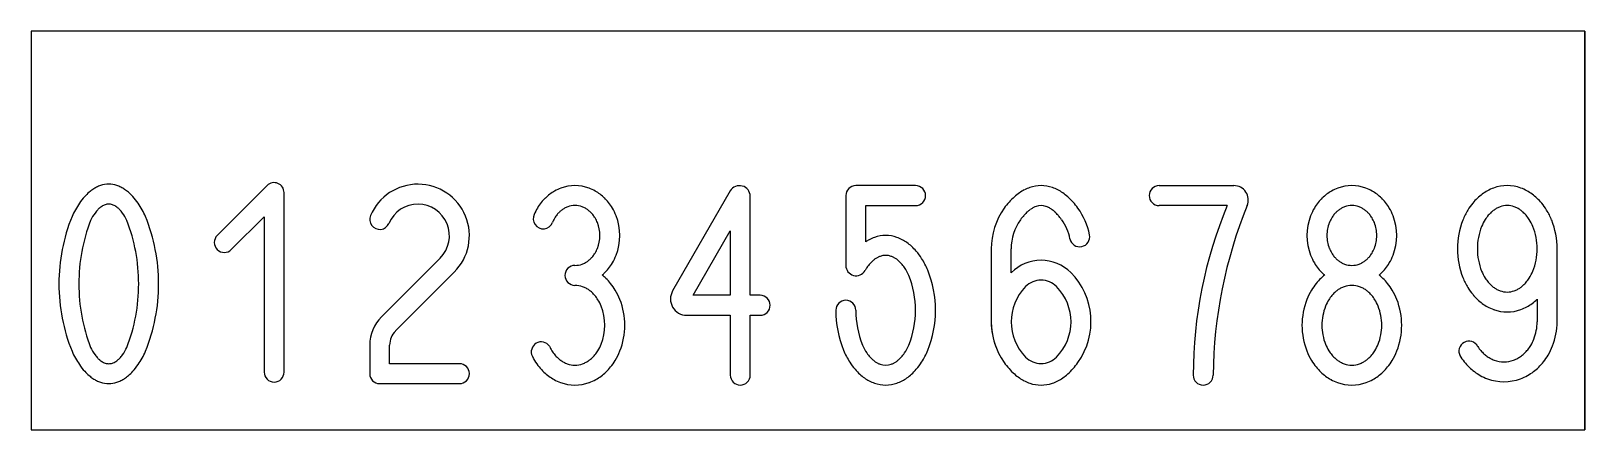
# Model space of a CAD drawing. Header units: millimetres. Extents: x 0 to 58.4, y 0 to 15.
import ezdxf

# ---------------------------------------------------------------- set-up
doc = ezdxf.new("R2010")
doc.units = ezdxf.units.MM
doc.layers.get('0').update_dxf_attribs({"color": 178, "true_color": 0x000000})
doc.layers.add('VISIBLE', color=7, linetype='Continuous', true_color=0xffffff)

msp = doc.modelspace()

# ---------------------------------------------------------------- linework, layer by layer
for p, q in [((58.434, 15), (0, 15)), ((0, 15), (0, 0)), ((58.434, 15), (58.434, 0)), ((58.434, 0), (58.434, 15)), ((0, 0), (58.434, 0))]:
    msp.add_line(p, q)
for centre, radius, start, end in [((38.396, 7.156), 1.397, 131.26258, 138.98262), ((38.2, 7.406), 1.081, 124.3651, 131.8118), ((38.078, 7.609), 0.844, 117.10135, 124.86815), ((37.997, 7.801), 0.636, 108.45348, 117.7057), ((37.982, 7.888), 0.55, 70.94689, 109.05311), ((37.968, 7.801), 0.636, 62.2943, 71.54652), ((37.886, 7.609), 0.844, 55.13185, 62.89865), ((37.764, 7.406), 1.081, 48.1882, 55.6349), ((37.568, 7.156), 1.397, 41.01738, 48.73742), ((38.719, 6.843), 1.847, 138.43637, 144.86722), ((37.245, 6.843), 1.847, 35.13278, 41.56363)]:
    msp.add_arc(centre, radius, start, end)
at = {"layer": 'VISIBLE'}
for p, q in [((8.875, 9.19), (7, 7.315)), ((9.515, 2.175), (9.515, 8.925)), ((26.295, 8.986), (24.127, 5.231)), ((27.045, 5.062), (27.045, 8.785)), ((30.639, 8.812), (30.639, 6.187)), ((33.264, 9.187), (31.014, 9.187)), ((42.421, 9.187), (45.23, 9.187)), ((31.389, 8.437), (33.264, 8.437)), ((31.389, 7.077), (31.389, 8.437)), ((44.984, 8.437), (42.421, 8.437)), ((7.53, 6.785), (8.765, 8.02)), ((8.765, 8.02), (8.765, 2.175)), ((24.896, 5.062), (26.295, 7.486)), ((26.295, 7.486), (26.295, 5.062)), ((15.386, 6.464), (13.173, 4.251)), ((36.107, 6.809), (36.107, 4.065)), ((36.857, 5.907), (36.857, 6.809)), ((57.387, 4.062), (57.387, 6.812)), ((13.703, 3.721), (15.916, 5.934)), ((26.295, 5.062), (24.896, 5.062)), ((27.42, 5.062), (27.045, 5.062)), ((56.637, 4.912), (56.637, 4.062)), ((24.658, 4.312), (26.295, 4.312)), ((26.295, 4.312), (26.295, 2.062)), ((27.045, 4.312), (27.42, 4.312)), ((27.045, 2.062), (27.045, 4.312)), ((12.734, 3.19), (12.734, 2.116)), ((13.484, 2.491), (13.484, 3.19)), ((16.108, 2.491), (13.484, 2.491)), ((13.109, 1.741), (16.108, 1.741))]:
    msp.add_line(p, q, dxfattribs=at)
for centre, radius, start, end in [((3.575, 7.346), 2.115, 137.37804, 146.15537), ((3.275, 7.654), 1.685, 130.44558, 138.16244), ((3.103, 7.879), 1.402, 123.67265, 131.0677), ((3, 8.055), 1.199, 116.54629, 124.22968), ((2.933, 8.214), 1.027, 108.05808, 117.20413), ((2.922, 8.285), 0.956, 90, 108.70476), ((2.922, 8.285), 0.956, 71.29524, 90), ((2.91, 8.214), 1.027, 62.79587, 71.94192), ((2.844, 8.055), 1.199, 55.77032, 63.45371), ((2.741, 7.879), 1.402, 48.9323, 56.32735), ((2.569, 7.654), 1.685, 41.83756, 49.55442), ((2.268, 7.346), 2.115, 33.84463, 42.62196), ((9.14, 8.925), 0.375, 0, 135), ((14.546, 7.304), 1.937, 315, 156.92608), ((20.521, 7.513), 1.69, 126.99606, 134.34158), ((20.486, 7.566), 1.627, 119.31491, 127.14243), ((20.458, 7.628), 1.559, 110.1378, 119.51064), ((20.452, 7.659), 1.528, 69.65519, 110.3448), ((20.446, 7.628), 1.559, 60.48934, 69.86218), ((20.418, 7.566), 1.627, 52.85756, 60.68508), ((20.383, 7.513), 1.69, 45.6584, 53.00392), ((26.643, 8.785), 0.402, 0, 150), ((31.014, 8.812), 0.375, 90, 180), ((33.264, 8.812), 0.375, 270, 90), ((38.396, 7.156), 2.147, 131.26258, 138.98262), ((38.2, 7.406), 1.831, 124.3651, 131.8118), ((38.078, 7.609), 1.594, 117.10135, 124.86815), ((37.997, 7.801), 1.386, 108.45348, 117.7057), ((37.982, 7.888), 1.3, 70.94689, 109.05311), ((37.968, 7.801), 1.386, 62.2943, 71.54652), ((37.886, 7.609), 1.594, 55.13185, 62.89865), ((37.764, 7.406), 1.831, 48.1882, 55.6349), ((37.568, 7.156), 2.147, 41.01738, 48.73742), ((42.421, 8.812), 0.375, 90, 270), ((45.23, 8.643), 0.545, 337.83312, 90), ((49.738, 7.513), 1.69, 126.99607, 134.34159), ((49.703, 7.566), 1.627, 119.31492, 127.14243), ((49.675, 7.628), 1.559, 110.13781, 119.51065), ((49.669, 7.659), 1.528, 69.6552, 110.3448), ((49.663, 7.628), 1.559, 60.48935, 69.86219), ((49.635, 7.566), 1.627, 52.85757, 60.68508), ((49.6, 7.513), 1.69, 45.65841, 53.00393), ((55.652, 7.39), 1.829, 126.10165, 133.53133), ((55.579, 7.506), 1.693, 118.54031, 126.39583), ((55.523, 7.63), 1.557, 109.52555, 118.91672), ((55.512, 7.69), 1.497, 70.08716, 109.91284), ((55.502, 7.63), 1.557, 61.08328, 70.47445), ((55.446, 7.506), 1.693, 53.60417, 61.45969), ((55.372, 7.39), 1.829, 46.46867, 53.89835), ((4.161, 6.884), 2.859, 145.01141, 156.49514), ((3.277, 7.542), 1.066, 135.99222, 144.78524), ((3.104, 7.727), 0.814, 129.26891, 136.89784), ((3.012, 7.852), 0.659, 122.69643, 129.96143), ((2.96, 7.945), 0.553, 115.77749, 123.30222), ((2.927, 8.025), 0.466, 107.52361, 116.48104), ((2.922, 8.06), 0.431, 90, 108.20918), ((2.922, 8.06), 0.431, 71.79082, 90), ((2.916, 8.025), 0.466, 63.51896, 72.47639), ((2.884, 7.945), 0.553, 56.69778, 64.22251), ((2.831, 7.852), 0.659, 50.03857, 57.30357), ((2.739, 7.727), 0.814, 43.10216, 50.73109), ((2.566, 7.542), 1.066, 35.21476, 44.00778), ((1.682, 6.884), 2.859, 23.50486, 34.98859), ((14.546, 7.304), 1.187, 315, 156.92608), ((20.686, 7.368), 1.911, 149.28728, 157.3418), ((20.619, 7.413), 1.831, 141.44841, 149.4357), ((20.565, 7.462), 1.758, 134.20043, 141.59621), ((20.552, 7.475), 0.991, 133.62705, 141.12074), ((20.511, 7.523), 0.928, 126.46174, 133.86321), ((20.48, 7.57), 0.872, 118.84902, 126.69957), ((20.456, 7.623), 0.814, 109.7662, 119.1585), ((20.452, 7.649), 0.789, 69.9121, 110.0879), ((20.447, 7.623), 0.814, 60.8415, 70.2338), ((20.424, 7.57), 0.872, 53.30043, 61.15098), ((20.393, 7.523), 0.928, 46.13679, 53.53826), ((20.352, 7.475), 0.991, 38.87926, 46.37295), ((20.339, 7.462), 1.758, 38.40377, 45.79956), ((20.285, 7.413), 1.831, 30.56429, 38.55157), ((20.218, 7.367), 1.911, 21.09429, 30.73239), ((38.743, 6.809), 2.636, 144.56693, 180), ((38.719, 6.843), 2.597, 138.43637, 144.86722), ((37.245, 6.843), 2.597, 35.13278, 41.56363), ((37.222, 6.809), 2.636, 11.56372, 35.43307), ((60.203, 2.062), 16.5, 157.27213, 180), ((61.798, 1.892), 17.346, 157.83312, 179.43901), ((49.902, 7.367), 1.911, 149.2676, 158.90571), ((49.836, 7.413), 1.831, 141.44842, 149.43571), ((49.782, 7.462), 1.758, 134.20044, 141.59622), ((49.769, 7.475), 0.991, 133.62705, 141.12074), ((49.728, 7.523), 0.928, 126.46174, 133.86321), ((49.697, 7.57), 0.872, 118.84902, 126.69957), ((49.673, 7.623), 0.814, 109.7662, 119.1585), ((49.669, 7.649), 0.789, 90, 110.0879), ((49.669, 7.649), 0.789, 69.9121, 90), ((49.664, 7.623), 0.814, 60.8415, 70.2338), ((49.641, 7.57), 0.872, 53.30043, 61.15098), ((49.61, 7.523), 0.928, 46.13679, 53.53826), ((49.569, 7.475), 0.991, 38.87926, 46.37295), ((49.556, 7.462), 1.758, 38.40378, 45.79956), ((49.502, 7.413), 1.831, 30.56429, 38.55158), ((49.435, 7.367), 1.911, 21.09429, 30.7324), ((56.083, 7.004), 2.41, 148.3091, 158.40001), ((55.893, 7.139), 2.178, 140.45718, 148.70737), ((55.754, 7.268), 1.988, 133.23372, 140.78619), ((55.701, 7.316), 1.175, 132.32408, 139.98226), ((55.617, 7.42), 1.041, 125.28722, 132.75031), ((55.56, 7.512), 0.933, 117.85601, 125.69247), ((55.52, 7.604), 0.834, 109.00632, 118.3576), ((55.512, 7.646), 0.791, 90, 109.51242), ((55.512, 7.646), 0.791, 70.48758, 90), ((55.505, 7.604), 0.834, 61.6424, 70.99368), ((55.465, 7.512), 0.933, 54.30753, 62.14399), ((55.408, 7.42), 1.041, 47.24969, 54.71278), ((55.323, 7.316), 1.175, 40.01774, 47.67592), ((55.27, 7.268), 1.988, 39.21381, 46.76628), ((55.131, 7.139), 2.178, 31.29263, 39.54282), ((54.942, 7.004), 2.41, 21.59999, 31.6909), ((7.808, 5.491), 6.761, 157.99234, 180), ((8.442, 5.491), 6.646, 158.95501, 180), ((3.665, 7.221), 1.569, 143.37455, 155.26501), ((2.178, 7.221), 1.569, 24.73499, 36.62545), ((-2.599, 5.491), 6.646, 0, 21.04499), ((-1.964, 5.491), 6.761, 0, 22.00766), ((13.109, 7.916), 0.375, 156.92608, 336.92608), ((19.258, 7.937), 0.375, 153.57838, 338.24049), ((20.675, 7.377), 1.148, 148.71279, 158.47462), ((20.605, 7.426), 1.063, 140.8653, 149.01075), ((20.299, 7.426), 1.063, 30.98925, 39.1347), ((20.229, 7.377), 1.148, 21.38869, 31.29059), ((20.059, 7.312), 1.33, 338.68826, 21.31174), ((20.072, 7.312), 2.067, 338.93775, 21.06223), ((38.743, 6.809), 1.886, 144.56563, 179.99871), ((37.222, 6.809), 1.886, 11.56372, 35.43307), ((50.049, 7.312), 2.067, 158.93776, 201.06224), ((50.061, 7.312), 1.33, 158.68826, 180), ((49.892, 7.377), 1.148, 148.70941, 158.61131), ((49.822, 7.426), 1.063, 140.8653, 149.01075), ((49.516, 7.426), 1.063, 30.98925, 39.1347), ((49.446, 7.377), 1.148, 21.38869, 31.29059), ((49.276, 7.312), 1.33, 0, 21.31174), ((49.289, 7.312), 2.067, 338.93776, 21.06224), ((56.584, 6.812), 2.947, 158.52385, 201.47615), ((56.647, 6.812), 2.259, 158.18416, 180), ((56.019, 7.054), 1.587, 147.32463, 157.8727), ((55.827, 7.195), 1.349, 139.48784, 147.96097), ((55.198, 7.195), 1.349, 32.03903, 40.51216), ((55.005, 7.054), 1.587, 22.1273, 32.67537), ((54.378, 6.812), 2.259, 0, 21.81584), ((54.441, 6.812), 2.947, 0, 21.47615), ((7.265, 7.05), 0.375, 135, 315), ((32.221, 5.812), 1.514, 117.74606, 123.35929), ((32.151, 5.969), 1.343, 108.8731, 118.20584), ((32.139, 6.042), 1.27, 70.59521, 109.40479), ((32.126, 5.969), 1.343, 61.79416, 71.1269), ((32.058, 5.812), 1.514, 54.49893, 62.32345), ((31.959, 5.652), 1.702, 47.46535, 54.92989), ((39.436, 7.262), 0.375, 191.56372, 11.56372), ((50.061, 7.312), 1.33, 180, 201.31174), ((49.276, 7.312), 1.33, 338.68826, 0), ((20.393, 7.101), 0.928, 306.46174, 313.86321), ((20.352, 7.15), 0.991, 313.62705, 321.12074), ((20.299, 7.199), 1.063, 320.8653, 329.01075), ((20.229, 7.248), 1.148, 328.70941, 338.61131), ((20.218, 7.257), 1.911, 329.26759, 338.9057), ((32.25, 5.689), 0.898, 124.04781, 131.47507), ((32.187, 5.795), 0.775, 116.84589, 124.57764), ((32.146, 5.893), 0.669, 108.27042, 117.4771), ((32.139, 5.937), 0.625, 71.10616, 108.89384), ((32.131, 5.893), 0.669, 62.5229, 71.72958), ((32.09, 5.795), 0.775, 55.42236, 63.15411), ((32.027, 5.689), 0.898, 48.52493, 55.95219), ((31.81, 5.466), 1.939, 40.2441, 47.92294), ((31.583, 5.247), 2.254, 32.25421, 40.78148), ((31.225, 4.981), 2.699, 22.2823, 32.9576), ((49.902, 7.257), 1.911, 201.09429, 210.7324), ((49.892, 7.248), 1.148, 201.38869, 211.29059), ((49.822, 7.199), 1.063, 210.98925, 219.1347), ((49.769, 7.15), 0.991, 218.87926, 226.37295), ((49.728, 7.101), 0.928, 226.13679, 233.53826), ((49.61, 7.101), 0.928, 306.46174, 313.86321), ((49.569, 7.15), 0.991, 313.62705, 321.12074), ((49.516, 7.199), 1.063, 320.8653, 329.01075), ((49.446, 7.248), 1.148, 328.70941, 338.61131), ((49.435, 7.257), 1.911, 329.2676, 338.90571), ((56.647, 6.812), 2.259, 180, 201.81584), ((54.378, 6.812), 2.259, 338.18416, 0), ((20.452, 5.812), 0.375, 90, 270), ((20.452, 6.976), 0.789, 270, 290.0879), ((20.447, 7.002), 0.814, 289.7662, 299.1585), ((20.424, 7.054), 0.872, 298.84902, 306.69957), ((20.384, 7.112), 1.69, 310.26193, 314.31105), ((20.339, 7.162), 1.758, 314.20043, 321.59621), ((20.285, 7.211), 1.831, 321.44841, 329.4357), ((31.027, 6.187), 0.388, 180, 330.16694), ((32.853, 5.144), 1.715, 145.99897, 150.2819), ((32.527, 5.381), 1.312, 137.88973, 146.62112), ((32.353, 5.556), 1.066, 130.8902, 138.61452), ((31.924, 5.556), 1.066, 41.38548, 49.1098), ((31.751, 5.381), 1.312, 33.37888, 42.11027), ((31.431, 5.134), 1.715, 23.12905, 34.40635), ((29.977, 4.5), 4.037, 338.10757, 21.89243), ((38.749, 4.065), 2.64, 135.496, 135.7736), ((37.982, 4.815), 1.567, 44.59899, 135.40101), ((37.222, 4.065), 2.636, 324.56693, 44.59899), ((49.836, 7.211), 1.831, 210.56429, 218.55158), ((49.782, 7.162), 1.758, 218.40378, 225.79956), ((49.737, 7.112), 1.69, 225.68895, 229.73807), ((49.697, 7.054), 0.872, 233.30043, 241.15098), ((49.673, 7.002), 0.814, 240.8415, 250.2338), ((49.669, 6.976), 0.789, 249.9121, 270), ((49.669, 6.976), 0.789, 270, 290.0879), ((49.664, 7.002), 0.814, 289.7662, 299.1585), ((49.641, 7.054), 0.872, 298.84902, 306.69957), ((49.601, 7.112), 1.69, 310.26193, 314.31105), ((49.556, 7.162), 1.758, 314.20044, 321.59622), ((49.502, 7.211), 1.831, 321.44842, 329.43571), ((56.019, 6.57), 1.587, 202.1273, 212.67537), ((55.005, 6.57), 1.587, 327.32463, 337.8727), ((7.808, 5.491), 6.761, 180, 202.00766), ((8.442, 5.491), 6.646, 180, 201.04499), ((-2.599, 5.491), 6.646, 338.95501, 0), ((-1.964, 5.491), 6.761, 337.99234, 0), ((20.452, 4.582), 0.855, 70.24806, 90), ((20.445, 4.543), 0.894, 61.30692, 70.68791), ((20.408, 4.46), 0.985, 53.88524, 61.73805), ((20.335, 4.359), 1.856, 46.15593, 52.04641), ((20.253, 4.262), 1.982, 38.87926, 46.37295), ((20.146, 4.164), 2.127, 30.98925, 39.1347), ((20.007, 4.066), 2.297, 21.38869, 31.29059), ((29.784, 4.5), 3.48, 337.92568, 22.07432), ((38.743, 4.065), 1.886, 135.40101, 224.59899), ((37.982, 4.815), 0.817, 44.59899, 135.40101), ((37.222, 4.065), 1.886, 315.40101, 44.59899), ((50.114, 4.066), 2.297, 148.70941, 158.61131), ((49.975, 4.164), 2.127, 140.8653, 149.01075), ((49.868, 4.262), 1.982, 133.62705, 141.12074), ((49.786, 4.359), 1.856, 127.95359, 133.84407), ((49.713, 4.46), 0.985, 118.26195, 126.11476), ((49.676, 4.543), 0.894, 109.31209, 118.69308), ((49.669, 4.582), 0.855, 90, 109.75194), ((49.669, 4.582), 0.855, 70.24806, 90), ((49.662, 4.543), 0.894, 61.30692, 70.68791), ((49.625, 4.46), 0.985, 53.88524, 61.73805), ((49.552, 4.359), 1.856, 46.15593, 52.04641), ((49.47, 4.262), 1.982, 38.87926, 46.37295), ((49.363, 4.164), 2.127, 30.98925, 39.1347), ((49.224, 4.066), 2.297, 21.38869, 31.29059), ((56.083, 6.621), 2.41, 201.59999, 211.6909), ((55.893, 6.486), 2.178, 211.29263, 219.54282), ((55.827, 6.429), 1.349, 212.03903, 220.51216), ((55.701, 6.308), 1.175, 220.01774, 227.67592), ((55.617, 6.204), 1.041, 227.24969, 234.71278), ((55.56, 6.112), 0.933, 234.30753, 242.14399), ((55.52, 6.021), 0.834, 241.6424, 250.99368), ((55.505, 6.021), 0.834, 289.00632, 298.3576), ((55.465, 6.112), 0.933, 297.85601, 305.69247), ((55.408, 6.204), 1.041, 305.28722, 312.75031), ((55.323, 6.308), 1.175, 312.32408, 319.98226), ((55.198, 6.429), 1.349, 319.48784, 327.96097), ((20.358, 4.381), 1.078, 46.77863, 54.227), ((20.287, 4.294), 1.19, 39.52998, 47.13006), ((20.186, 4.199), 1.329, 31.58306, 39.9262), ((20.042, 4.095), 1.506, 21.80364, 32.07449), ((19.667, 3.937), 2.66, 338.68826, 21.31174), ((24.658, 4.925), 0.613, 150, 270), ((27.42, 4.687), 0.375, 270, 90), ((30.639, 4.5), 0.375, 0, 180), ((50.454, 3.937), 2.66, 158.68826, 201.31174), ((50.079, 4.095), 1.506, 147.92551, 158.19636), ((49.935, 4.199), 1.329, 140.0738, 148.41694), ((49.834, 4.294), 1.19, 132.86994, 140.47002), ((49.763, 4.381), 1.078, 125.773, 133.22137), ((49.575, 4.381), 1.078, 46.77863, 54.227), ((49.504, 4.294), 1.19, 39.52998, 47.13006), ((49.403, 4.199), 1.329, 31.58306, 39.9262), ((49.259, 4.095), 1.506, 21.80364, 32.07449), ((48.884, 3.937), 2.66, 338.68826, 21.31174), ((55.754, 6.356), 1.988, 219.21381, 226.76628), ((55.652, 6.234), 1.829, 226.46867, 233.89835), ((55.579, 6.118), 1.693, 233.60417, 241.45969), ((55.512, 5.978), 0.791, 250.48758, 270), ((55.512, 5.978), 0.791, 270, 289.51242), ((55.446, 6.118), 1.693, 298.54031, 306.39583), ((55.372, 6.234), 1.829, 306.10165, 313.53133), ((55.268, 6.354), 1.988, 313.33693, 313.53114), ((14.234, 3.19), 1.5, 135, 180), ((19.63, 3.937), 1.947, 338.37952, 21.62048), ((34.301, 4.5), 4.037, 180, 201.89243), ((34.494, 4.5), 3.48, 180, 202.07432), ((50.491, 3.937), 1.947, 158.37952, 180), ((48.847, 3.937), 1.947, 0, 21.62048), ((55.523, 5.994), 1.557, 241.08328, 250.47445), ((55.512, 5.934), 1.497, 250.08716, 289.91284), ((55.502, 5.994), 1.557, 289.52555, 298.91672), ((14.234, 3.19), 0.75, 135, 180), ((38.743, 4.065), 2.636, 180, 215.43307), ((38.743, 4.065), 2.636, 180, 201.03234), ((50.491, 3.937), 1.947, 180, 201.62048), ((48.847, 3.937), 1.947, 338.37952, 0), ((54.864, 4.062), 1.773, 338.68826, 0), ((54.878, 4.062), 2.509, 338.89656, 0), ((4.161, 4.098), 2.859, 203.50486, 214.98859), ((3.665, 3.761), 1.569, 204.73499, 216.62545), ((2.178, 3.761), 1.569, 323.37455, 335.26501), ((1.682, 4.098), 2.859, 325.01141, 336.49514), ((19.185, 2.937), 0.375, 33.79566, 206.88853), ((20.863, 3.777), 1.506, 204.77721, 211.97019), ((20.718, 3.675), 1.329, 211.58306, 219.9262), ((20.186, 3.675), 1.329, 320.0738, 328.41694), ((20.042, 3.779), 1.506, 327.92551, 338.19636), ((20.007, 3.808), 2.297, 328.70941, 338.61131), ((33.052, 4.018), 2.699, 202.2823, 212.9576), ((32.846, 3.866), 1.715, 203.12905, 214.40635), ((31.431, 3.866), 1.715, 325.59365, 336.87095), ((31.225, 4.018), 2.699, 327.0424, 337.7177), ((50.114, 3.808), 2.297, 201.38869, 211.29059), ((50.079, 3.779), 1.506, 201.80364, 212.07449), ((49.935, 3.675), 1.329, 211.58306, 219.9262), ((49.403, 3.675), 1.329, 320.0738, 328.41694), ((49.259, 3.779), 1.506, 327.92551, 338.19636), ((49.224, 3.808), 2.297, 328.70941, 338.61131), ((54.074, 2.96), 0.378, 40, 220), ((55.686, 3.973), 1.531, 210.22951, 211.17642), ((55.591, 3.911), 1.418, 210.98925, 219.1347), ((55.52, 3.845), 1.321, 218.87926, 226.37295), ((55.254, 3.845), 1.321, 313.62705, 321.12074), ((55.183, 3.911), 1.418, 320.8653, 329.01075), ((55.09, 3.976), 1.531, 328.70941, 338.61131), ((55.078, 3.987), 2.295, 329.17864, 338.85872), ((3.575, 3.636), 2.115, 213.84463, 222.62196), ((3.277, 3.44), 1.066, 215.21476, 224.00778), ((3.104, 3.255), 0.814, 223.10216, 230.73109), ((3.012, 3.13), 0.659, 230.03857, 237.30357), ((2.96, 3.038), 0.553, 236.69778, 244.22251), ((2.927, 2.957), 0.466, 243.51896, 252.47639), ((2.922, 2.922), 0.431, 251.79082, 270), ((2.922, 2.922), 0.431, 270, 288.20918), ((2.916, 2.957), 0.466, 287.52361, 296.48104), ((2.884, 3.038), 0.553, 295.77749, 303.30222), ((2.831, 3.13), 0.659, 302.69643, 309.96143), ((2.739, 3.255), 0.814, 309.26891, 316.89784), ((2.566, 3.44), 1.066, 315.99222, 324.78524), ((2.268, 3.636), 2.115, 317.37804, 326.15537), ((16.108, 2.116), 0.375, 270, 90), ((20.899, 3.805), 2.296, 206.84484, 211.19414), ((20.758, 3.71), 2.127, 210.98925, 219.1347), ((20.651, 3.612), 1.982, 218.87926, 226.37295), ((20.617, 3.58), 1.19, 219.52998, 227.13006), ((20.546, 3.494), 1.078, 226.77863, 234.227), ((20.496, 3.414), 0.985, 233.88524, 241.73805), ((20.459, 3.331), 0.894, 241.30692, 250.68791), ((20.452, 3.292), 0.855, 250.24806, 289.75194), ((20.445, 3.331), 0.894, 289.31209, 298.69308), ((20.408, 3.414), 0.985, 298.26195, 306.11476), ((20.358, 3.494), 1.078, 305.773, 313.22137), ((20.287, 3.58), 1.19, 312.86994, 320.47002), ((20.253, 3.612), 1.982, 313.62705, 321.12074), ((20.146, 3.71), 2.127, 320.8653, 329.01075), ((32.694, 3.753), 2.254, 212.25421, 220.78148), ((32.527, 3.618), 1.312, 213.37888, 222.11027), ((32.353, 3.443), 1.066, 221.38548, 229.1098), ((32.25, 3.31), 0.898, 228.52493, 235.95219), ((32.187, 3.204), 0.775, 235.42236, 243.15411), ((32.146, 3.106), 0.669, 242.5229, 251.72958), ((32.139, 3.063), 0.625, 251.10616, 288.89384), ((32.131, 3.106), 0.669, 288.27042, 297.4771), ((32.09, 3.204), 0.775, 296.84589, 304.57764), ((32.027, 3.31), 0.898, 304.04781, 311.47507), ((31.924, 3.443), 1.066, 310.8902, 318.61452), ((31.751, 3.618), 1.312, 317.88973, 326.62112), ((31.583, 3.753), 2.254, 319.21852, 327.74579), ((38.719, 4.032), 2.597, 215.13278, 221.56363), ((37.982, 3.315), 0.817, 224.59899, 315.40101), ((37.245, 4.032), 2.597, 318.43644, 324.86729), ((49.975, 3.71), 2.127, 210.98925, 219.1347), ((49.868, 3.612), 1.982, 218.87926, 226.37295), ((49.834, 3.58), 1.19, 219.52998, 227.13006), ((49.763, 3.494), 1.078, 226.77863, 234.227), ((49.713, 3.414), 0.985, 233.88524, 241.73805), ((49.676, 3.331), 0.894, 241.30692, 250.68791), ((49.669, 3.292), 0.855, 250.24806, 270), ((49.669, 3.292), 0.855, 270, 289.75194), ((49.662, 3.331), 0.894, 289.31209, 298.69308), ((49.625, 3.414), 0.985, 298.26195, 306.11476), ((49.575, 3.494), 1.078, 305.773, 313.22137), ((49.504, 3.58), 1.19, 312.86994, 320.47002), ((49.47, 3.612), 1.982, 313.62705, 321.12074), ((49.363, 3.71), 2.127, 320.8653, 329.01075), ((55.607, 3.925), 2.187, 210.86015, 218.64223), ((55.535, 3.859), 2.09, 218.48032, 225.89296), ((55.477, 3.792), 2.001, 225.73594, 233.09176), ((55.466, 3.781), 1.237, 226.13679, 233.53826), ((55.425, 3.718), 1.162, 233.30043, 241.15098), ((55.393, 3.648), 1.086, 240.8415, 250.2338), ((55.387, 3.614), 1.051, 249.9121, 290.0879), ((55.381, 3.648), 1.086, 289.7662, 299.1585), ((55.349, 3.718), 1.162, 298.84902, 306.69957), ((55.309, 3.781), 1.237, 306.46174, 313.86321), ((55.298, 3.792), 2.001, 306.90824, 314.26406), ((55.24, 3.859), 2.09, 314.10704, 321.51968), ((55.167, 3.925), 2.187, 321.35438, 329.36775), ((3.275, 3.328), 1.685, 221.83756, 229.55442), ((3.103, 3.103), 1.402, 228.9323, 236.32735), ((3, 2.927), 1.199, 235.77032, 243.45371), ((2.933, 2.768), 1.027, 242.79587, 251.94192), ((2.922, 2.698), 0.956, 251.29524, 270), ((2.922, 2.698), 0.956, 270, 288.70476), ((2.91, 2.768), 1.027, 288.05808, 297.20413), ((2.844, 2.927), 1.199, 296.54629, 304.22968), ((2.741, 3.103), 1.402, 303.67265, 311.0677), ((2.569, 3.328), 1.685, 310.44558, 318.16244), ((9.14, 2.175), 0.375, 180, 0), ((13.109, 2.116), 0.375, 180, 270), ((20.57, 3.515), 1.856, 226.13679, 233.53826), ((20.509, 3.421), 1.743, 233.30043, 241.15098), ((20.461, 3.316), 1.629, 240.8415, 250.2338), ((20.452, 3.264), 1.577, 249.9121, 290.0879), ((20.443, 3.316), 1.629, 289.7662, 299.1585), ((20.395, 3.421), 1.743, 298.84902, 306.69957), ((20.334, 3.515), 1.856, 306.46174, 313.86321), ((26.67, 2.062), 0.375, 180, 0), ((32.467, 3.533), 1.939, 220.2441, 227.92294), ((32.318, 3.348), 1.702, 227.46535, 234.92989), ((32.22, 3.188), 1.514, 234.49893, 242.32345), ((32.151, 3.03), 1.343, 241.79416, 251.1269), ((32.139, 2.957), 1.27, 250.59521, 289.40479), ((32.126, 3.03), 1.343, 288.8731, 298.20584), ((32.058, 3.188), 1.514, 297.67655, 305.50107), ((31.959, 3.348), 1.702, 305.07011, 312.53465), ((31.81, 3.533), 1.939, 312.07706, 319.7559), ((38.396, 3.718), 2.147, 221.01738, 228.73742), ((38.2, 3.468), 1.831, 228.1882, 235.6349), ((38.078, 3.265), 1.594, 235.13185, 242.89865), ((37.997, 3.073), 1.386, 242.2943, 251.54652), ((37.982, 2.987), 1.3, 250.94689, 289.05311), ((37.968, 3.073), 1.386, 288.45348, 297.7057), ((37.886, 3.265), 1.594, 297.10135, 304.86815), ((37.764, 3.468), 1.831, 304.3651, 311.8118), ((37.568, 3.718), 2.147, 311.26258, 318.98262), ((44.078, 2.062), 0.375, 180, 0), ((49.787, 3.515), 1.856, 226.13679, 233.53826), ((49.726, 3.421), 1.743, 233.30043, 241.15098), ((49.678, 3.316), 1.629, 240.8415, 250.2338), ((49.669, 3.264), 1.577, 249.9121, 290.0879), ((49.66, 3.316), 1.629, 289.7662, 299.1585), ((49.612, 3.421), 1.743, 298.84902, 306.69957), ((49.551, 3.515), 1.856, 306.46174, 313.86321), ((55.432, 3.722), 1.918, 232.92973, 240.76234), ((55.395, 3.642), 1.83, 240.54667, 249.92455), ((55.387, 3.602), 1.789, 249.69716, 290.30284), ((55.38, 3.642), 1.83, 290.07545, 299.45333), ((55.343, 3.722), 1.918, 299.23766, 307.07027)]:
    msp.add_arc(centre, radius, start, end, dxfattribs=at)

doc.saveas('drawing.dxf')
